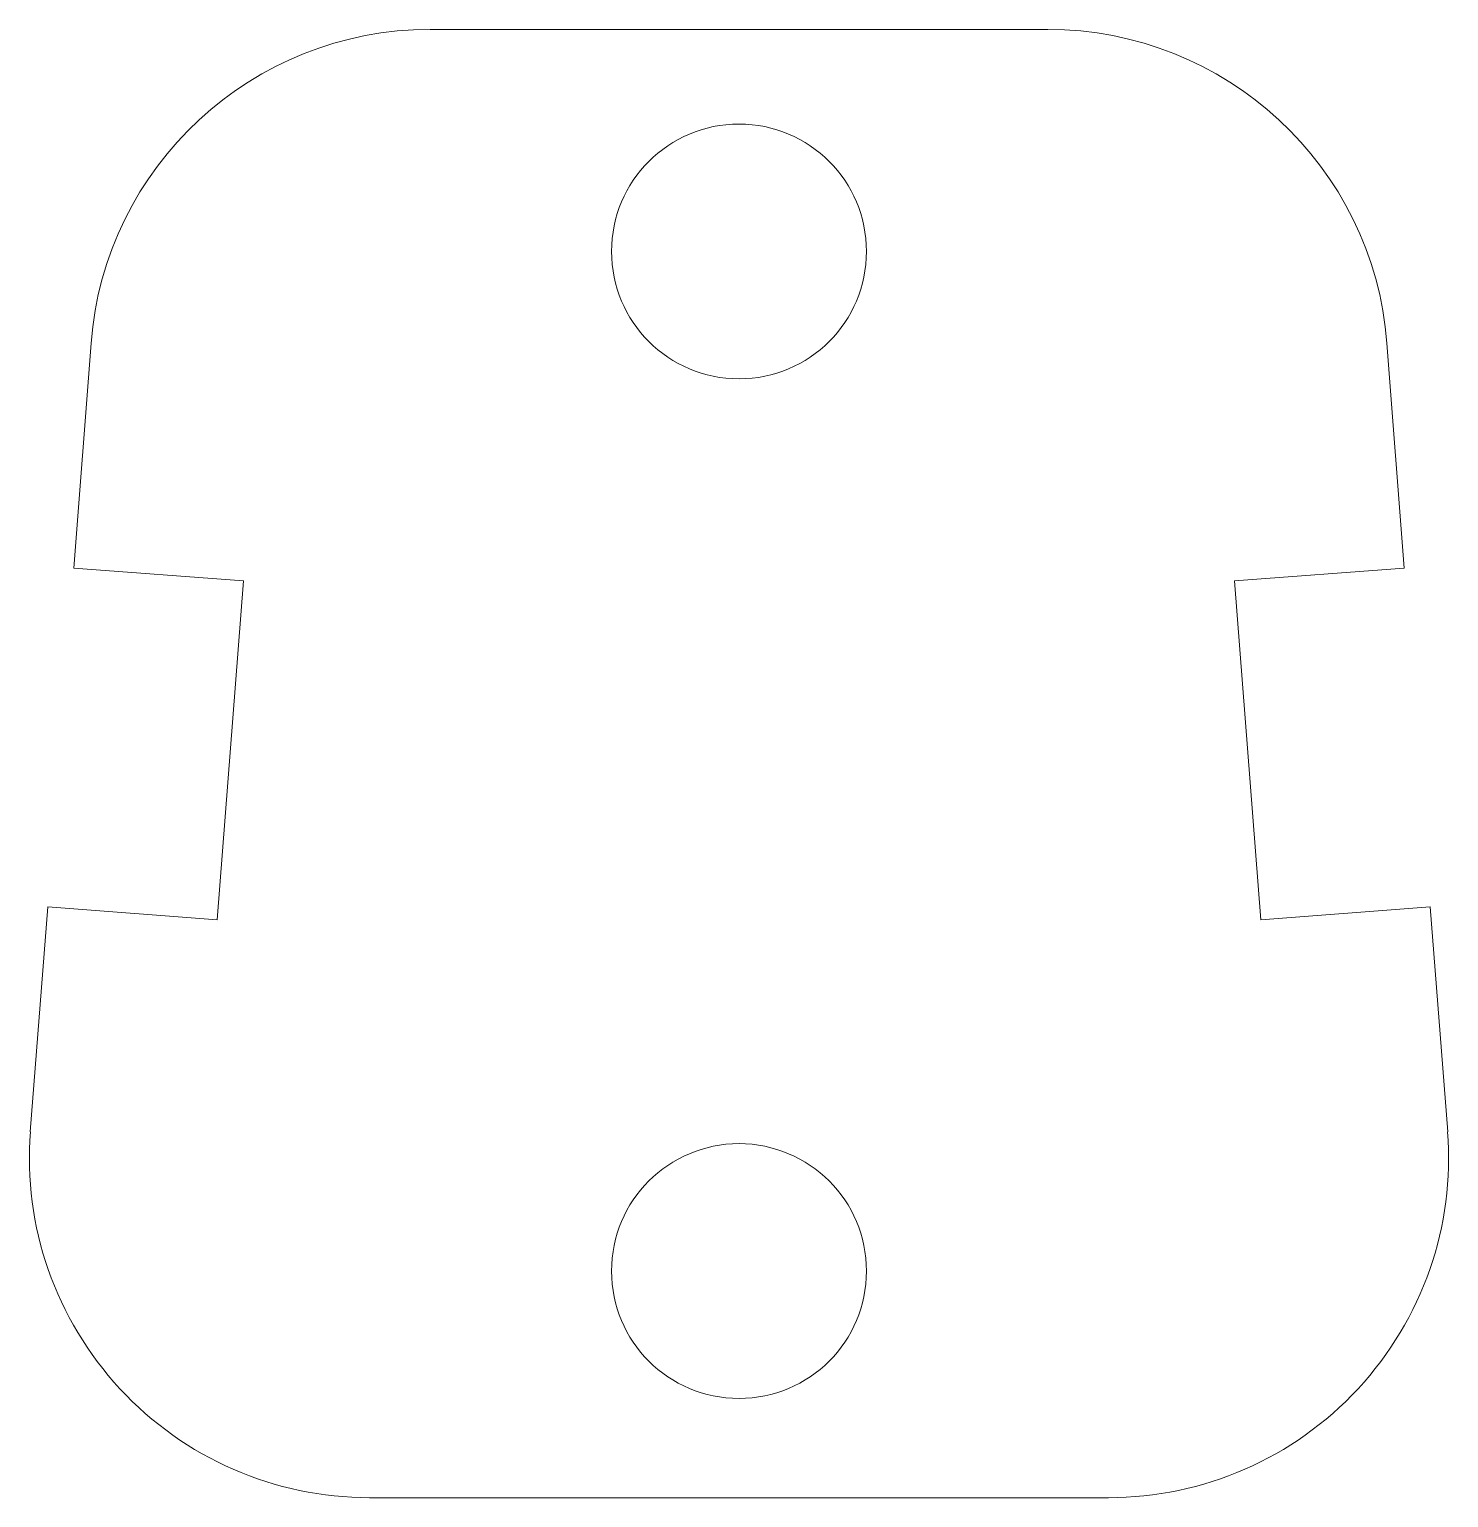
# Model space of a CAD drawing. Header units: inches. Extents: x -0.52 to 0.52, y 1.08 to 2.16.
import ezdxf

# ---------------------------------------------------------------- set-up
doc = ezdxf.new("R2010")
doc.units = ezdxf.units.IN
doc.header["$MEASUREMENT"] = 0

msp = doc.modelspace()

# ---------------------------------------------------------------- linework, layer by layer
at = {"color": 7, "linetype": 'Continuous', "lineweight": 15}
for p, q in [((-0.2271, 2.1633), (0.2271, 2.1633)), ((-0.4891, 1.7671), (-0.4763, 1.9325)), ((0.4763, 1.9325), (0.4891, 1.7671)), ((-0.3644, 1.7576), (-0.4891, 1.7671)), ((0.4891, 1.7671), (0.3644, 1.7576)), ((-0.3836, 1.5083), (-0.3644, 1.7576)), ((0.3836, 1.5083), (0.3644, 1.7576)), ((-0.521, 1.3525), (-0.5082, 1.5179)), ((-0.3836, 1.5083), (-0.5082, 1.5179)), ((0.5082, 1.5179), (0.3836, 1.5083)), ((0.5082, 1.5179), (0.521, 1.3525)), ((-0.2717, 1.0833), (0.2717, 1.0833))]:
    msp.add_line(p, q, dxfattribs=at)
for centre in [(0, 2), (0, 1.25)]:
    msp.add_circle(centre, 0.0937, dxfattribs=at)
for centre, start, end in [((-0.2271, 1.9133), 90, 175.6013), ((0.2271, 1.9133), 4.3987, 90), ((-0.2717, 1.3333), 175.6013, 270), ((0.2717, 1.3333), 270, 4.3987)]:
    msp.add_arc(centre, 0.25, start, end, dxfattribs=at)

doc.saveas('drawing.dxf')
